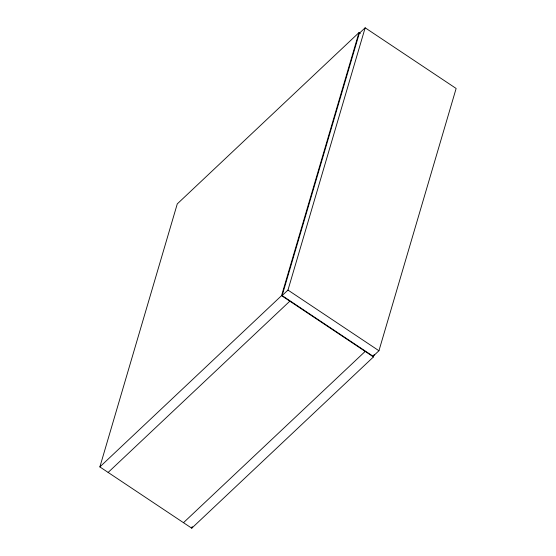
<?xml version="1.0" encoding="UTF-8"?>
<svg xmlns="http://www.w3.org/2000/svg" width="556" height="556" viewBox="0 0 556 556"><rect width="100%" height="100%" fill="white"/><g stroke="black" fill="none" stroke-linecap="round" stroke-linejoin="round"><path stroke-width="0.83" d="M374.188 354.436L373.451 356.931L191.757 528.2L99.865 466.915L177.274 203.892L358.974 32.623L360.351 33.541M191.757 528.2L192.244 526.532M99.865 466.915L281.558 295.646L358.974 32.623M282.128 295.577L359.322 33.304L365.16 27.8L456.135 88.467L378.942 350.746L373.104 356.25L282.128 295.577L287.973 290.072L365.16 27.8M108.135 472.433L289.829 301.164M183.487 522.682L365.181 351.413M287.973 290.072L378.942 350.746M281.558 295.646L373.451 356.931"/></g></svg>
